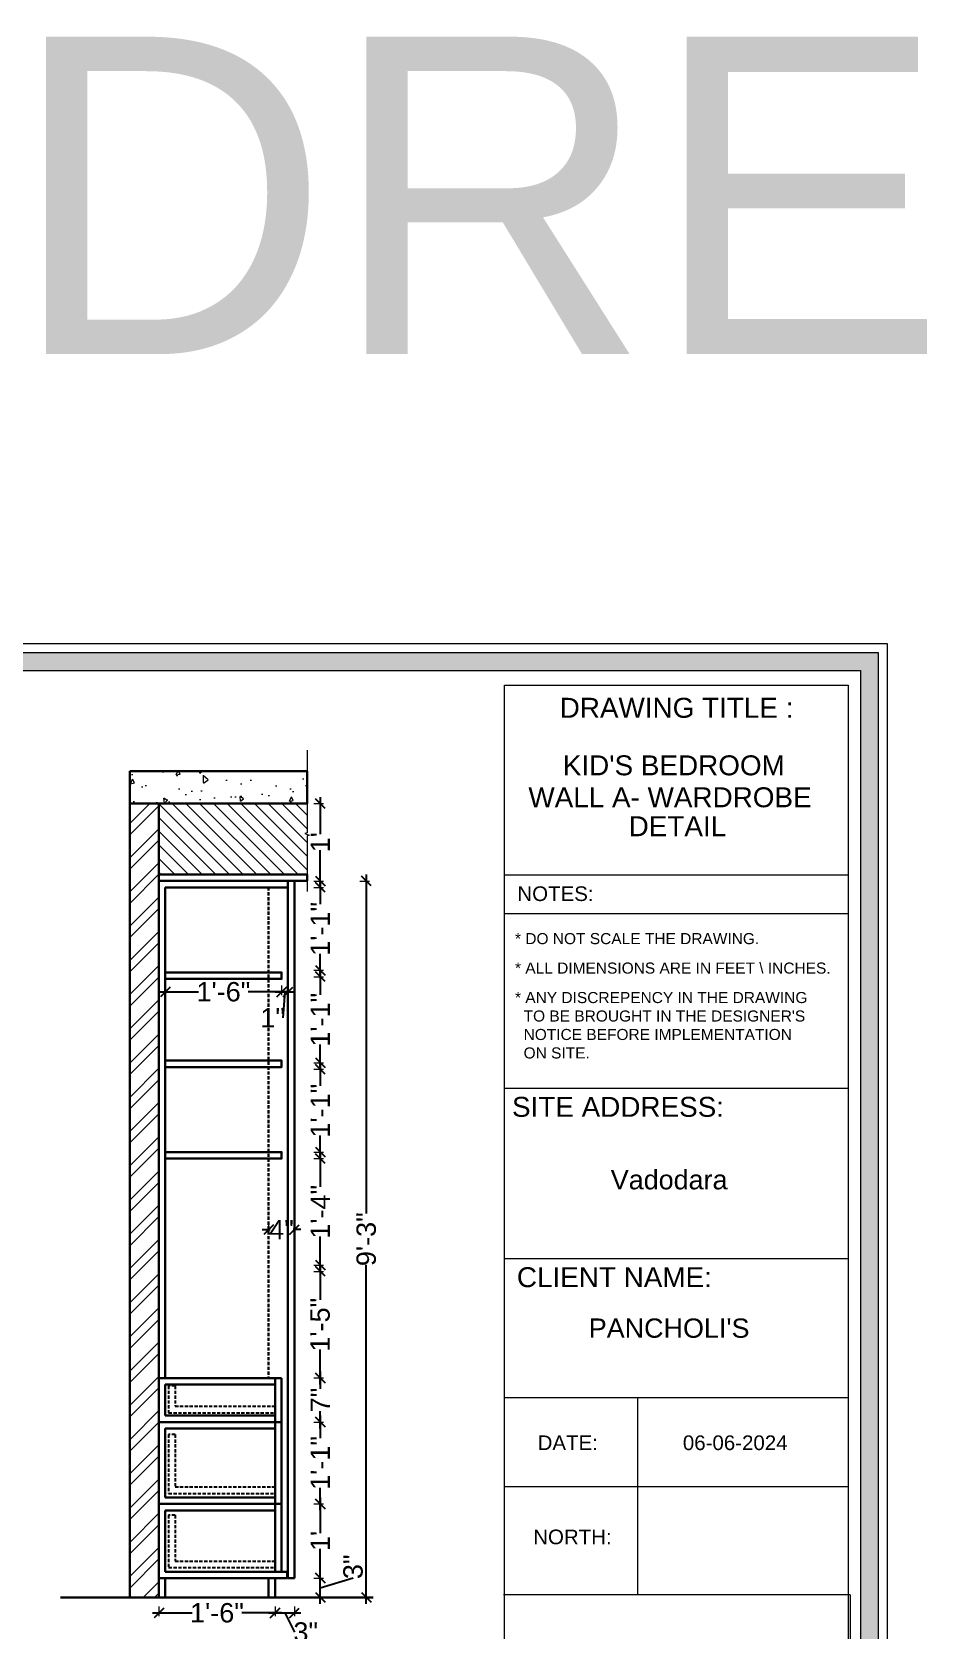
# Model space of a CAD drawing. Header units: millimetres. Extents: x 56222 to 3066687, y -650199 to -121287.
# Drawn here: x 136910.2 to 137051.3, y -182873.9 to -182626.3 of the extents above; entities that cross this region are included whole.
import ezdxf
from ezdxf.enums import TextEntityAlignment as Align

# ---------------------------------------------------------------- set-up
doc = ezdxf.new("R2010")
doc.units = ezdxf.units.MM
doc.header["$MEASUREMENT"] = 0
doc.header["$PDMODE"] = 35
for name, pattern in [('00-Floor Plan$0$DASHED', [0.75, 0.5, -0.25]), ('DASHED', [0.75, 0.5, -0.25]), ('DASHED2', [0.375, 0.25, -0.125]), ('DASHEDX2', [1.5, 1, -0.5])]:
    doc.linetypes.add(name, pattern=pattern)
doc.layers.get('Defpoints').update_dxf_attribs({"color": 220})
doc.layers.add('AR HATCH-7', color=7, linetype='Continuous')
for name, color, linetype, lineweight in [('Dimension', 10, 'DASHEDX2', 20), ('FURNITURE', 32, 'Continuous', 9), ('furniture dimensions', 1, 'DASHED', 0), ('GROUND FLOOR', 7, 'Continuous', 9), ('GROUND FLOOR  ( HATCH )', 251, 'Continuous', 9), ('NAME PLATE', 7, 'Continuous', 25), ('SECTION ( SLAB PLine )', 104, 'Continuous', 30), ('wall', 7, 'Continuous', 30)]:
    doc.layers.add(name, color=color, linetype=linetype, lineweight=lineweight)
doc.styles.add('Arial', font='arial.ttf')
doc.styles.get("Standard").update_dxf_attribs({"font": 'arial.ttf', "height": 6})
doc.dimstyles.new('Archana', dxfattribs={"dimtxt": 3, "dimasz": 1.5, "dimexe": 0.5, "dimexo": 0.5, "dimgap": 0, "dimtad": 0, "dimzin": 0, "dimdsep": 46, "dimlunit": 4, "dimtxsty": 'Arial', "dimblk": 'OBLIQUE', "dimcen": 0, "dimdle": 1, "dimclrd": 1, "dimclre": 1, "dimclrt": 5, "dimadec": 0, "dimazin": 0, "dimtfac": 1, "dimtofl": 0, "dimtmove": 1, "dimatfit": 3, "dimfxl": 1, "dimfxlon": 1, "dimtolj": 1, "dimtzin": 0, "dimlwd": 25, "dimlwe": -1, "dimarcsym": 0})

# ---------------------------------------------------------------- blocks, each defined once
blk = doc.blocks.new('_Oblique')
at = {"layer": 'wall', "color": 0, "lineweight": -2}
blk.add_line((-0.5, -0.5), (0.5, 0.5), dxfattribs=at)
blk = doc.blocks.new('*D732')
at = {"layer": 'Defpoints', "color": 0, "lineweight": 30, "transparency": 16777216}
for p in [(136930.85, -182772.69), (136948.85, -182772.69), (136948.85, -182775.03)]:
    blk.add_point(p, dxfattribs=at)
at = {"layer": 'GROUND FLOOR', "color": 1, "transparency": 16777216}
for p, q in [((136930.85, -182774.03), (136930.85, -182775.53)), ((136948.85, -182774.03), (136948.85, -182775.53))]:
    blk.add_line(p, q, dxfattribs=at)
at = {"layer": 'GROUND FLOOR', "color": 1, "lineweight": 25, "transparency": 16777216}
for p, q in [((136929.85, -182775.03), (136936, -182775.03)), ((136949.85, -182775.03), (136943.7, -182775.03))]:
    blk.add_line(p, q, dxfattribs=at)
at = {"layer": 'GROUND FLOOR', "color": 1, "lineweight": 25, "transparency": 16777216, "xscale": 1.5, "yscale": 1.5, "zscale": 1.5, "rotation": 180}
blk.add_blockref('_Oblique', (136930.85, -182775.03), dxfattribs=at)
at = {"layer": 'GROUND FLOOR', "color": 1, "lineweight": 25, "transparency": 16777216, "xscale": 1.5, "yscale": 1.5, "zscale": 1.5}
blk.add_blockref('_Oblique', (136948.85, -182775.03), dxfattribs=at)
at = {"layer": 'GROUND FLOOR', "color": 5, "lineweight": 30, "transparency": 16777216, "insert": (136939.85, -182775.03), "char_height": 3, "attachment_point": 5, "style": 'Arial'}
blk.add_mtext('\\A1;1\'-6"', dxfattribs=at)
blk = doc.blocks.new('*D733')
at = {"layer": 'Defpoints', "color": 0, "lineweight": 30, "transparency": 16777216}
for p in [(136948.85, -182772.69), (136949.85, -182772.69), (136949.85, -182775.03)]:
    blk.add_point(p, dxfattribs=at)
at = {"layer": 'GROUND FLOOR', "color": 1, "transparency": 16777216}
for p, q in [((136948.85, -182774.03), (136948.85, -182775.53)), ((136949.85, -182774.03), (136949.85, -182775.53))]:
    blk.add_line(p, q, dxfattribs=at)
at = {"layer": 'GROUND FLOOR', "color": 1, "lineweight": 25, "transparency": 16777216}
for p, q in [((136947.85, -182775.03), (136950.85, -182775.03)), ((136949.35, -182775.03), (136949.06, -182779.04))]:
    blk.add_line(p, q, dxfattribs=at)
at = {"layer": 'GROUND FLOOR', "color": 1, "lineweight": 25, "transparency": 16777216, "xscale": 1.5, "yscale": 1.5, "zscale": 1.5, "rotation": 180}
blk.add_blockref('_Oblique', (136948.85, -182775.03), dxfattribs=at)
at = {"layer": 'GROUND FLOOR', "color": 1, "lineweight": 25, "transparency": 16777216, "xscale": 1.5, "yscale": 1.5, "zscale": 1.5}
blk.add_blockref('_Oblique', (136949.85, -182775.03), dxfattribs=at)
at = {"layer": 'GROUND FLOOR', "color": 5, "lineweight": 30, "transparency": 16777216, "insert": (136947.48, -182779.04), "char_height": 3, "attachment_point": 5, "style": 'Arial'}
blk.add_mtext('\\A1;1"', dxfattribs=at)
blk = doc.blocks.new('*D734')
at = {"layer": 'Defpoints', "color": 0, "lineweight": 30, "transparency": 16777216}
for p in [(136950.85, -182865.85), (136954.84, -182865.85), (136950.89, -182868.85)]:
    blk.add_point(p, dxfattribs=at)
at = {"layer": 'GROUND FLOOR', "color": 1, "transparency": 16777216}
for p, q in [((136953.84, -182865.85), (136955.34, -182865.85)), ((136953.84, -182868.85), (136955.34, -182868.85))]:
    blk.add_line(p, q, dxfattribs=at)
at = {"layer": 'GROUND FLOOR', "color": 1, "lineweight": 25, "transparency": 16777216}
for p, q in [((136954.84, -182869.85), (136954.84, -182864.85)), ((136954.84, -182867.35), (136959.94, -182865.83))]:
    blk.add_line(p, q, dxfattribs=at)
at = {"layer": 'GROUND FLOOR', "color": 1, "lineweight": 25, "transparency": 16777216, "xscale": 1.5, "yscale": 1.5, "zscale": 1.5}
for p, rotation in [((136954.84, -182865.85), 90), ((136954.84, -182868.85), 270)]:
    blk.add_blockref('_Oblique', p, dxfattribs=dict(at, rotation=rotation))
at = {"layer": 'GROUND FLOOR', "color": 5, "lineweight": 30, "transparency": 16777216, "insert": (136959.94, -182864.1), "char_height": 3, "attachment_point": 5, "rotation": 90, "style": 'Arial'}
blk.add_mtext('\\A1;3"', dxfattribs=at)
blk = doc.blocks.new('*D735')
at = {"layer": 'Defpoints', "color": 0, "lineweight": 30, "transparency": 16777216}
for p in [(136950.85, -182865.85), (136947.85, -182868.85), (136950.85, -182871.24)]:
    blk.add_point(p, dxfattribs=at)
at = {"layer": 'GROUND FLOOR', "color": 1, "transparency": 16777216}
for p, q in [((136947.85, -182870.24), (136947.85, -182871.74)), ((136950.85, -182870.24), (136950.85, -182871.74))]:
    blk.add_line(p, q, dxfattribs=at)
at = {"layer": 'GROUND FLOOR', "color": 1, "lineweight": 25, "transparency": 16777216}
for p, q in [((136946.85, -182871.24), (136951.85, -182871.24)), ((136949.35, -182871.24), (136950.88, -182874.22))]:
    blk.add_line(p, q, dxfattribs=at)
at = {"layer": 'GROUND FLOOR', "color": 1, "lineweight": 25, "transparency": 16777216, "xscale": 1.5, "yscale": 1.5, "zscale": 1.5, "rotation": 180}
blk.add_blockref('_Oblique', (136947.85, -182871.24), dxfattribs=at)
at = {"layer": 'GROUND FLOOR', "color": 1, "lineweight": 25, "transparency": 16777216, "xscale": 1.5, "yscale": 1.5, "zscale": 1.5}
blk.add_blockref('_Oblique', (136950.85, -182871.24), dxfattribs=at)
at = {"layer": 'GROUND FLOOR', "color": 5, "lineweight": 30, "transparency": 16777216, "insert": (136952.6, -182874.22), "char_height": 3, "attachment_point": 5, "style": 'Arial'}
blk.add_mtext('\\A1;3"', dxfattribs=at)
blk = doc.blocks.new('*D727')
at = {"layer": 'Defpoints', "color": 0, "lineweight": 30, "transparency": 16777216}
for p in [(136929.85, -182868.85), (136947.85, -182868.85), (136929.85, -182871.24)]:
    blk.add_point(p, dxfattribs=at)
at = {"layer": 'GROUND FLOOR', "color": 1, "transparency": 16777216}
for p, q in [((136929.85, -182870.24), (136929.85, -182871.74)), ((136947.85, -182870.24), (136947.85, -182871.74))]:
    blk.add_line(p, q, dxfattribs=at)
at = {"layer": 'GROUND FLOOR', "color": 1, "lineweight": 25, "transparency": 16777216}
for p, q in [((136928.85, -182871.24), (136935, -182871.24)), ((136948.85, -182871.24), (136942.7, -182871.24))]:
    blk.add_line(p, q, dxfattribs=at)
at = {"layer": 'GROUND FLOOR', "color": 1, "lineweight": 25, "transparency": 16777216, "xscale": 1.5, "yscale": 1.5, "zscale": 1.5, "rotation": 180}
blk.add_blockref('_Oblique', (136929.85, -182871.24), dxfattribs=at)
at = {"layer": 'GROUND FLOOR', "color": 1, "lineweight": 25, "transparency": 16777216, "xscale": 1.5, "yscale": 1.5, "zscale": 1.5}
blk.add_blockref('_Oblique', (136947.85, -182871.24), dxfattribs=at)
at = {"layer": 'GROUND FLOOR', "color": 5, "lineweight": 30, "transparency": 16777216, "insert": (136938.85, -182871.24), "char_height": 3, "attachment_point": 5, "style": 'Arial'}
blk.add_mtext('\\A1;1\'-6"', dxfattribs=at)
blk = doc.blocks.new('*D728')
at = {"layer": 'Defpoints', "color": 0, "lineweight": 30, "transparency": 16777216}
for p in [(136948.85, -182854.35), (136954.84, -182854.35), (136950.85, -182865.85)]:
    blk.add_point(p, dxfattribs=at)
at = {"layer": 'GROUND FLOOR', "color": 1, "lineweight": 25, "transparency": 16777216}
for p, q in [((136954.84, -182853.35), (136954.84, -182858.87)), ((136954.84, -182866.85), (136954.84, -182861.34))]:
    blk.add_line(p, q, dxfattribs=at)
at = {"layer": 'GROUND FLOOR', "color": 1, "transparency": 16777216}
for p, q in [((136953.84, -182854.35), (136955.34, -182854.35)), ((136953.84, -182865.85), (136955.34, -182865.85))]:
    blk.add_line(p, q, dxfattribs=at)
at = {"layer": 'GROUND FLOOR', "color": 1, "lineweight": 25, "transparency": 16777216, "xscale": 1.5, "yscale": 1.5, "zscale": 1.5}
for p, rotation in [((136954.84, -182854.35), 90), ((136954.84, -182865.85), 270)]:
    blk.add_blockref('_Oblique', p, dxfattribs=dict(at, rotation=rotation))
at = {"layer": 'GROUND FLOOR', "color": 5, "lineweight": 30, "transparency": 16777216, "insert": (136954.84, -182860.1), "char_height": 3, "attachment_point": 5, "rotation": 90, "style": 'Arial'}
blk.add_mtext("\\A1;1'", dxfattribs=at)
blk = doc.blocks.new('*D729')
at = {"layer": 'Defpoints', "color": 0, "lineweight": 30, "transparency": 16777216}
for p in [(136948.85, -182841.67), (136954.84, -182841.67), (136948.85, -182854.35)]:
    blk.add_point(p, dxfattribs=at)
at = {"layer": 'GROUND FLOOR', "color": 1, "lineweight": 25, "transparency": 16777216}
for p, q in [((136954.84, -182840.67), (136954.84, -182844.17)), ((136954.84, -182855.35), (136954.84, -182851.86))]:
    blk.add_line(p, q, dxfattribs=at)
at = {"layer": 'GROUND FLOOR', "color": 1, "transparency": 16777216}
for p, q in [((136953.84, -182841.67), (136955.34, -182841.67)), ((136953.84, -182854.35), (136955.34, -182854.35))]:
    blk.add_line(p, q, dxfattribs=at)
at = {"layer": 'GROUND FLOOR', "color": 1, "lineweight": 25, "transparency": 16777216, "xscale": 1.5, "yscale": 1.5, "zscale": 1.5}
for p, rotation in [((136954.84, -182841.67), 90), ((136954.84, -182854.35), 270)]:
    blk.add_blockref('_Oblique', p, dxfattribs=dict(at, rotation=rotation))
at = {"layer": 'GROUND FLOOR', "color": 5, "lineweight": 30, "transparency": 16777216, "insert": (136954.84, -182848.01), "char_height": 3, "attachment_point": 5, "rotation": 90, "style": 'Arial'}
blk.add_mtext('\\A1;1\'-1"', dxfattribs=at)
blk = doc.blocks.new('*D730')
at = {"layer": 'Defpoints', "color": 0, "lineweight": 30, "transparency": 16777216}
for p in [(136948.85, -182834.85), (136954.84, -182834.85), (136948.85, -182841.67)]:
    blk.add_point(p, dxfattribs=at)
at = {"layer": 'GROUND FLOOR', "color": 1, "lineweight": 25, "transparency": 16777216}
for p, q in [((136954.84, -182833.85), (136954.84, -182836.55)), ((136954.84, -182842.67), (136954.84, -182839.98))]:
    blk.add_line(p, q, dxfattribs=at)
at = {"layer": 'GROUND FLOOR', "color": 1, "transparency": 16777216}
for p, q in [((136953.84, -182834.85), (136955.34, -182834.85)), ((136953.84, -182841.67), (136955.34, -182841.67))]:
    blk.add_line(p, q, dxfattribs=at)
at = {"layer": 'GROUND FLOOR', "color": 1, "lineweight": 25, "transparency": 16777216, "xscale": 1.5, "yscale": 1.5, "zscale": 1.5}
for p, rotation in [((136954.84, -182834.85), 90), ((136954.84, -182841.67), 270)]:
    blk.add_blockref('_Oblique', p, dxfattribs=dict(at, rotation=rotation))
at = {"layer": 'GROUND FLOOR', "color": 5, "lineweight": 30, "transparency": 16777216, "insert": (136954.84, -182838.26), "char_height": 3, "attachment_point": 5, "rotation": 90, "style": 'Arial'}
blk.add_mtext('\\A1;7"', dxfattribs=at)
blk = doc.blocks.new('*D731')
at = {"layer": 'Defpoints', "color": 0, "lineweight": 30, "transparency": 16777216}
for p in [(136948.85, -182818.35), (136954.84, -182818.35), (136948.85, -182834.85)]:
    blk.add_point(p, dxfattribs=at)
at = {"layer": 'GROUND FLOOR', "color": 1, "transparency": 16777216}
for p, q in [((136953.84, -182818.35), (136955.34, -182818.35)), ((136953.84, -182834.85), (136955.34, -182834.85))]:
    blk.add_line(p, q, dxfattribs=at)
at = {"layer": 'GROUND FLOOR', "color": 1, "lineweight": 25, "transparency": 16777216}
for p, q in [((136954.84, -182817.35), (136954.84, -182822.76)), ((136954.84, -182835.85), (136954.84, -182830.45))]:
    blk.add_line(p, q, dxfattribs=at)
at = {"layer": 'GROUND FLOOR', "color": 1, "lineweight": 25, "transparency": 16777216, "xscale": 1.5, "yscale": 1.5, "zscale": 1.5}
for p, rotation in [((136954.84, -182818.35), 90), ((136954.84, -182834.85), 270)]:
    blk.add_blockref('_Oblique', p, dxfattribs=dict(at, rotation=rotation))
at = {"layer": 'GROUND FLOOR', "color": 5, "lineweight": 30, "transparency": 16777216, "insert": (136954.84, -182826.6), "char_height": 3, "attachment_point": 5, "rotation": 90, "style": 'Arial'}
blk.add_mtext('\\A1;1\'-5"', dxfattribs=at)
blk = doc.blocks.new('*D722')
at = {"layer": 'Defpoints', "color": 0, "lineweight": 30, "transparency": 16777216}
for p in [(136948.85, -182800.85), (136954.84, -182800.85), (136948.85, -182817.35)]:
    blk.add_point(p, dxfattribs=at)
at = {"layer": 'GROUND FLOOR', "color": 1, "transparency": 16777216}
for p, q in [((136953.84, -182800.85), (136955.34, -182800.85)), ((136953.84, -182817.35), (136955.34, -182817.35))]:
    blk.add_line(p, q, dxfattribs=at)
at = {"layer": 'GROUND FLOOR', "color": 1, "lineweight": 25, "transparency": 16777216}
for p, q in [((136954.84, -182799.85), (136954.84, -182805.26)), ((136954.84, -182818.35), (136954.84, -182812.95))]:
    blk.add_line(p, q, dxfattribs=at)
at = {"layer": 'GROUND FLOOR', "color": 1, "lineweight": 25, "transparency": 16777216, "xscale": 1.5, "yscale": 1.5, "zscale": 1.5}
for p, rotation in [((136954.84, -182800.85), 90), ((136954.84, -182817.35), 270)]:
    blk.add_blockref('_Oblique', p, dxfattribs=dict(at, rotation=rotation))
at = {"layer": 'GROUND FLOOR', "color": 5, "lineweight": 30, "transparency": 16777216, "insert": (136954.84, -182809.1), "char_height": 3, "attachment_point": 5, "rotation": 90, "style": 'Arial'}
blk.add_mtext('\\A1;1\'-4"', dxfattribs=at)
blk = doc.blocks.new('*D723')
at = {"layer": 'Defpoints', "color": 0, "lineweight": 30, "transparency": 16777216}
for p in [(136948.85, -182787.02), (136954.84, -182787.02), (136948.85, -182799.85)]:
    blk.add_point(p, dxfattribs=at)
at = {"layer": 'GROUND FLOOR', "color": 1, "lineweight": 25, "transparency": 16777216}
for p, q in [((136954.84, -182786.02), (136954.84, -182789.59)), ((136954.84, -182800.85), (136954.84, -182797.28))]:
    blk.add_line(p, q, dxfattribs=at)
at = {"layer": 'GROUND FLOOR', "color": 1, "transparency": 16777216}
for p, q in [((136953.84, -182787.02), (136955.34, -182787.02)), ((136953.84, -182799.85), (136955.34, -182799.85))]:
    blk.add_line(p, q, dxfattribs=at)
at = {"layer": 'GROUND FLOOR', "color": 1, "lineweight": 25, "transparency": 16777216, "xscale": 1.5, "yscale": 1.5, "zscale": 1.5}
for p, rotation in [((136954.84, -182787.02), 90), ((136954.84, -182799.85), 270)]:
    blk.add_blockref('_Oblique', p, dxfattribs=dict(at, rotation=rotation))
at = {"layer": 'GROUND FLOOR', "color": 5, "lineweight": 30, "transparency": 16777216, "insert": (136954.84, -182793.44), "char_height": 3, "attachment_point": 5, "rotation": 90, "style": 'Arial'}
blk.add_mtext('\\A1;1\'-1"', dxfattribs=at)
blk = doc.blocks.new('*D724')
at = {"layer": 'Defpoints', "color": 0, "lineweight": 30, "transparency": 16777216}
for p in [(136948.85, -182772.69), (136954.84, -182772.69), (136948.85, -182786.02)]:
    blk.add_point(p, dxfattribs=at)
at = {"layer": 'GROUND FLOOR', "color": 1, "lineweight": 25, "transparency": 16777216}
for p, q in [((136954.84, -182771.69), (136954.84, -182775.51)), ((136954.84, -182787.02), (136954.84, -182783.2))]:
    blk.add_line(p, q, dxfattribs=at)
at = {"layer": 'GROUND FLOOR', "color": 1, "transparency": 16777216}
for p, q in [((136953.84, -182772.69), (136955.34, -182772.69)), ((136953.84, -182786.02), (136955.34, -182786.02))]:
    blk.add_line(p, q, dxfattribs=at)
at = {"layer": 'GROUND FLOOR', "color": 1, "lineweight": 25, "transparency": 16777216, "xscale": 1.5, "yscale": 1.5, "zscale": 1.5}
for p, rotation in [((136954.84, -182772.69), 90), ((136954.84, -182786.02), 270)]:
    blk.add_blockref('_Oblique', p, dxfattribs=dict(at, rotation=rotation))
at = {"layer": 'GROUND FLOOR', "color": 5, "lineweight": 30, "transparency": 16777216, "insert": (136954.84, -182779.35), "char_height": 3, "attachment_point": 5, "rotation": 90, "style": 'Arial'}
blk.add_mtext('\\A1;1\'-1"', dxfattribs=at)
blk = doc.blocks.new('*D725')
at = {"layer": 'Defpoints', "color": 0, "lineweight": 30, "transparency": 16777216}
for p in [(136948.85, -182758.86), (136954.84, -182758.86), (136948.85, -182771.69)]:
    blk.add_point(p, dxfattribs=at)
at = {"layer": 'GROUND FLOOR', "color": 1, "transparency": 16777216}
for p, q in [((136953.84, -182758.86), (136955.34, -182758.86)), ((136953.84, -182771.69), (136955.34, -182771.69))]:
    blk.add_line(p, q, dxfattribs=at)
at = {"layer": 'GROUND FLOOR', "color": 1, "lineweight": 25, "transparency": 16777216}
for p, q in [((136954.84, -182757.86), (136954.84, -182761.43)), ((136954.84, -182772.69), (136954.84, -182769.12))]:
    blk.add_line(p, q, dxfattribs=at)
at = {"layer": 'GROUND FLOOR', "color": 1, "lineweight": 25, "transparency": 16777216, "xscale": 1.5, "yscale": 1.5, "zscale": 1.5}
for p, rotation in [((136954.84, -182758.86), 90), ((136954.84, -182771.69), 270)]:
    blk.add_blockref('_Oblique', p, dxfattribs=dict(at, rotation=rotation))
at = {"layer": 'GROUND FLOOR', "color": 5, "lineweight": 30, "transparency": 16777216, "insert": (136954.84, -182765.27), "char_height": 3, "attachment_point": 5, "rotation": 90, "style": 'Arial'}
blk.add_mtext('\\A1;1\'-1"', dxfattribs=at)
blk = doc.blocks.new('*D726')
at = {"layer": 'Defpoints', "color": 0, "lineweight": 30, "transparency": 16777216}
for p in [(136950.85, -182745.86), (136954.84, -182745.86), (136950.85, -182757.86)]:
    blk.add_point(p, dxfattribs=at)
at = {"layer": 'GROUND FLOOR', "color": 1, "transparency": 16777216}
for p, q in [((136953.84, -182745.86), (136955.34, -182745.86)), ((136953.84, -182757.86), (136955.34, -182757.86))]:
    blk.add_line(p, q, dxfattribs=at)
at = {"layer": 'GROUND FLOOR', "color": 1, "lineweight": 25, "transparency": 16777216}
for p, q in [((136954.84, -182744.86), (136954.84, -182750.62)), ((136954.84, -182758.86), (136954.84, -182753.09))]:
    blk.add_line(p, q, dxfattribs=at)
at = {"layer": 'GROUND FLOOR', "color": 1, "lineweight": 25, "transparency": 16777216, "xscale": 1.5, "yscale": 1.5, "zscale": 1.5}
for p, rotation in [((136954.84, -182745.86), 90), ((136954.84, -182757.86), 270)]:
    blk.add_blockref('_Oblique', p, dxfattribs=dict(at, rotation=rotation))
at = {"layer": 'GROUND FLOOR', "color": 5, "lineweight": 30, "transparency": 16777216, "insert": (136954.84, -182751.86), "char_height": 3, "attachment_point": 5, "rotation": 90, "style": 'Arial'}
blk.add_mtext("\\A1;1'", dxfattribs=at)
blk = doc.blocks.new('*D720')
at = {"layer": 'Defpoints', "color": 0, "lineweight": 30, "transparency": 16777216}
for p in [(136950.85, -182757.86), (136950.85, -182868.85), (136961.98, -182868.85)]:
    blk.add_point(p, dxfattribs=at)
at = {"layer": 'GROUND FLOOR', "color": 1, "lineweight": 25, "transparency": 16777216}
for p, q in [((136961.98, -182756.86), (136961.98, -182809.37)), ((136961.98, -182869.85), (136961.98, -182817.34))]:
    blk.add_line(p, q, dxfattribs=at)
at = {"layer": 'GROUND FLOOR', "color": 1, "transparency": 16777216}
for p, q in [((136960.98, -182757.86), (136962.48, -182757.86)), ((136960.98, -182868.85), (136962.48, -182868.85))]:
    blk.add_line(p, q, dxfattribs=at)
at = {"layer": 'GROUND FLOOR', "color": 1, "lineweight": 25, "transparency": 16777216, "xscale": 1.5, "yscale": 1.5, "zscale": 1.5}
for p, rotation in [((136961.98, -182757.86), 90), ((136961.98, -182868.85), 270)]:
    blk.add_blockref('_Oblique', p, dxfattribs=dict(at, rotation=rotation))
at = {"layer": 'GROUND FLOOR', "color": 5, "lineweight": 30, "transparency": 16777216, "insert": (136961.98, -182813.35), "char_height": 3, "attachment_point": 5, "rotation": 90, "style": 'Arial'}
blk.add_mtext('\\A1;9\'-3"', dxfattribs=at)
blk = doc.blocks.new('*D721')
at = {"layer": 'Defpoints', "color": 0, "lineweight": 30, "transparency": 16777216}
for p in [(136950.85, -182865.85), (136929.85, -182868.85), (136950.85, -182878.02)]:
    blk.add_point(p, dxfattribs=at)
at = {"layer": 'GROUND FLOOR', "color": 1, "lineweight": 25, "transparency": 16777216}
for p, q in [((136928.85, -182878.02), (136936.5, -182878.02)), ((136951.85, -182878.02), (136944.2, -182878.02))]:
    blk.add_line(p, q, dxfattribs=at)
at = {"layer": 'GROUND FLOOR', "color": 1, "transparency": 16777216}
for p, q in [((136929.85, -182877.02), (136929.85, -182878.52)), ((136950.85, -182877.02), (136950.85, -182878.52))]:
    blk.add_line(p, q, dxfattribs=at)
at = {"layer": 'GROUND FLOOR', "color": 1, "lineweight": 25, "transparency": 16777216, "xscale": 1.5, "yscale": 1.5, "zscale": 1.5, "rotation": 180}
blk.add_blockref('_Oblique', (136929.85, -182878.02), dxfattribs=at)
at = {"layer": 'GROUND FLOOR', "color": 1, "lineweight": 25, "transparency": 16777216, "xscale": 1.5, "yscale": 1.5, "zscale": 1.5}
blk.add_blockref('_Oblique', (136950.85, -182878.02), dxfattribs=at)
at = {"layer": 'GROUND FLOOR', "color": 5, "lineweight": 30, "transparency": 16777216, "insert": (136940.35, -182878.02), "char_height": 3, "attachment_point": 5, "style": 'Arial'}
blk.add_mtext('\\A1;1\'-9"', dxfattribs=at)
blk = doc.blocks.new('*D881')
at = {"layer": 'Defpoints', "color": 0, "lineweight": 30, "transparency": 16777216}
for p in [(136946.85, -182808.53), (136950.85, -182808.53), (136950.85, -182811.85)]:
    blk.add_point(p, dxfattribs=at)
at = {"layer": 'FURNITURE', "color": 1, "transparency": 16777216}
for p, q in [((136946.85, -182810.85), (136946.85, -182812.35)), ((136950.85, -182810.85), (136950.85, -182812.35))]:
    blk.add_line(p, q, dxfattribs=at)
at = {"layer": 'FURNITURE', "color": 1, "lineweight": 25, "transparency": 16777216}
for p, q in [((136945.85, -182811.85), (136947.07, -182811.85)), ((136951.85, -182811.85), (136950.63, -182811.85))]:
    blk.add_line(p, q, dxfattribs=at)
at = {"layer": 'FURNITURE', "color": 1, "lineweight": 25, "transparency": 16777216, "xscale": 1.5, "yscale": 1.5, "zscale": 1.5, "rotation": 180}
blk.add_blockref('_Oblique', (136946.85, -182811.85), dxfattribs=at)
at = {"layer": 'FURNITURE', "color": 1, "lineweight": 25, "transparency": 16777216, "xscale": 1.5, "yscale": 1.5, "zscale": 1.5}
blk.add_blockref('_Oblique', (136950.85, -182811.85), dxfattribs=at)
at = {"layer": 'FURNITURE', "color": 5, "lineweight": 30, "transparency": 16777216, "insert": (136948.85, -182811.85), "char_height": 3, "attachment_point": 5, "style": 'Arial'}
blk.add_mtext('\\A1;4"', dxfattribs=at)

msp = doc.modelspace()

# ---------------------------------------------------------------- hatches: boundary and pattern name
at = {"layer": 'AR HATCH-7', "lineweight": 15, "true_color": 0x939598}
h = msp.add_hatch(dxfattribs=at)
h.set_pattern_fill('AR-CONC', color=252, angle=45)
h.set_pattern_definition([(95, (19.735, 993.614), (5.51551999, 4.62807079), [0.75, -8.25]), (40, (19.735, 993.614), (-6.29992167, 4.3376815), [0.6, -6.6]), (145.4514445, (20.195, 993.9994), (-0.78440164, 8.96575221), [0.63740192, -7.01142112]), (91.1842, (18.321, 995.028), (8.71693388, 6.37613776), [1.125, -12.375]), (141.6356355, (19.047, 995.559), (-0.2790007, 13.4971167), [0.9561034, -10.5171376]), (36.184164, (18.321, 995.028), (-0.2790007, 13.4971167), [0.9, -9.9]), (66, (19.382, 995.3815), (7.06771572, 1.37382476), [0.75, -8.25]), (11, (19.382, 995.3815), (-3.40708593, 6.84808435), [0.6, -6.6]), (116.4514447, (19.971, 995.496), (3.66062975, 8.22190906), [0.6374019, -7.01142112]), (82.5, (19.7353, 993.6137), (-2.267931853, 2.439898176), [0, -6.52, 0, -6.7, 0, -6.625]), (52.5, (19.7353, 993.6137), (-0.92872942, 4.6490945), [0, -3.82, 0, -6.37, 0, -2.525]), (12.5, (18.1584, 992.037), (3.934181673, 3.615207618), [0, -2.5, 0, -7.8, 0, -10.35]), (2.5, (17.4513, 991.33), (3.41589983, 4.83159807), [0, -3.25, 0, -5.18, 0, -7.35])])
h.paths.add_polyline_path([(136952.807, -182740.855), (136925.35, -182740.855), (136925.35, -182745.855), (136952.807, -182745.855)])
h = msp.add_hatch(dxfattribs=at)
h.set_pattern_fill('ANSI32', color=252, scale=10)
h.set_pattern_definition([(45, (19.7353, 993.6137), (-2.65165043, 2.65165043), []), (45, (21.503, 993.6137), (-2.65165043, 2.65165043), [])])
h.paths.add_polyline_path([(136929.85, -182757.855), (136929.85, -182756.855), (136929.85, -182745.855), (136925.35, -182745.855), (136925.35, -182868.855), (136929.85, -182868.855)])
at = {"layer": 'Dimension', "linetype": 'Continuous', "true_color": 0xd39e00}
h = msp.add_hatch(color=42, dxfattribs=at)
h.paths.add_polyline_path([(136645.084, -182722.471), (136645.084, -183001.349), (137041.287, -183001.349), (137041.287, -182722.471)])
h.paths.add_polyline_path([(136647.865, -182725.252), (137038.507, -182725.252), (137038.507, -182998.568), (136647.865, -182998.568)], flags=16)
at = {"layer": 'GROUND FLOOR  ( HATCH )', "lineweight": 15}
h = msp.add_hatch(dxfattribs=at)
h.set_pattern_fill('ANSI31', color=6, scale=12, angle=90, style=0)
h.set_pattern_definition([(135, (-411.0126, -6.6633), (-1.060660172, -1.060660172), [])])
h.paths.add_polyline_path([(136952.463, -182750.499), (136952.807, -182750.374), (136952.807, -182745.856), (136929.85, -182745.856), (136929.85, -182756.856), (136952.807, -182756.856), (136952.807, -182750.874), (136953.15, -182750.749)])

# ---------------------------------------------------------------- linework, layer by layer
at = {"layer": 'Dimension', "color": 42, "linetype": 'Continuous', "true_color": 0xd39e00}
for p, q in [((137036.624, -182756.958), (136983.386, -182756.958)), ((137036.624, -182762.955), (136983.386, -182762.955)), ((137036.624, -182790.013), (136983.386, -182790.013)), ((137036.624, -182816.401), (136983.386, -182816.401)), ((137036.624, -182837.903), (136983.386, -182837.903)), ((137003.984, -182837.903), (137003.984, -182868.467)), ((137036.624, -182851.738), (136983.386, -182851.738)), ((137036.947, -182868.467), (136983.221, -182868.467)), ((137036.947, -182868.467), (137036.947, -182917.128))]:
    msp.add_line(p, q, dxfattribs=at)
for points in [[(136643.694, -182721.081), (137042.678, -182721.081), (137042.678, -183002.739), (136643.694, -183002.739)], [(136645.084, -182722.471), (137041.287, -182722.471), (137041.287, -183001.349), (136645.084, -183001.349)], [(136647.865, -182725.252), (137038.507, -182725.252), (137038.507, -182998.568), (136647.865, -182998.568)]]:
    msp.add_lwpolyline(points, close=True, dxfattribs=at)
at = {"layer": 'Dimension', "color": 42, "linetype": 'ByBlock', "true_color": 0xd39e00}
msp.add_lwpolyline([(136983.386, -182996.28), (136983.386, -182727.541), (137036.624, -182727.541), (137036.624, -182996.28)], close=True, dxfattribs=at)
at = {"layer": 'FURNITURE', "lineweight": 30}
for p, q in [((136929.85, -182757.855), (136950.85, -182757.855)), ((136929.85, -182757.855), (136929.85, -182868.855)), ((136930.85, -182834.855), (136930.85, -182758.855)), ((136930.85, -182758.855), (136949.85, -182758.855)), ((136949.85, -182757.855), (136949.85, -182865.855)), ((136950.85, -182757.855), (136950.85, -182865.855)), ((136929.85, -182834.855), (136948.85, -182834.855)), ((136930.85, -182840.673), (136930.85, -182835.855)), ((136930.85, -182835.855), (136947.85, -182835.855)), ((136947.85, -182834.855), (136947.85, -182841.673)), ((136948.85, -182834.855), (136948.85, -182840.673)), ((136929.85, -182841.673), (136948.85, -182841.673)), ((136930.85, -182853.355), (136930.85, -182842.673)), ((136930.85, -182853.355), (136930.85, -182842.673)), ((136930.85, -182842.673), (136947.85, -182842.673)), ((136947.85, -182841.673), (136947.85, -182854.355)), ((136948.85, -182841.673), (136948.85, -182853.355)), ((136929.85, -182854.355), (136948.85, -182854.355)), ((136930.85, -182864.855), (136930.85, -182855.355)), ((136930.85, -182864.855), (136930.85, -182855.355)), ((136930.85, -182864.855), (136930.85, -182855.355)), ((136930.85, -182855.355), (136947.85, -182855.355)), ((136947.85, -182854.355), (136947.85, -182864.855)), ((136948.85, -182854.355), (136948.85, -182864.855)), ((136930.85, -182868.855), (136930.85, -182865.855)), ((136946.85, -182865.855), (136946.85, -182868.855)), ((136947.85, -182865.855), (136947.85, -182868.855)), ((136949.85, -182865.855), (136950.85, -182865.855))]:
    msp.add_line(p, q, dxfattribs=at)
at = {"layer": 'FURNITURE', "linetype": 'DASHED2', "lineweight": 25, "ltscale": 2}
for p, q in [((136931.368, -182836.069), (136931.368, -182840.23)), ((136932.368, -182836.069), (136931.368, -182836.069)), ((136932.368, -182836.069), (136932.368, -182839.23)), ((136931.368, -182840.23), (136947.85, -182840.23)), ((136932.368, -182839.23), (136947.85, -182839.23)), ((136931.368, -182843.625), (136931.368, -182852.73)), ((136932.368, -182843.625), (136931.368, -182843.625)), ((136932.368, -182843.625), (136932.368, -182851.73)), ((136931.368, -182852.73), (136947.85, -182852.73)), ((136932.368, -182851.73), (136947.85, -182851.73)), ((136931.368, -182856.125), (136931.368, -182864.23)), ((136932.368, -182856.125), (136931.368, -182856.125)), ((136932.368, -182856.125), (136932.368, -182863.23)), ((136932.368, -182863.23), (136947.85, -182863.23)), ((136931.368, -182864.23), (136947.85, -182864.23))]:
    msp.add_line(p, q, dxfattribs=at)
at = {"layer": 'FURNITURE', "lineweight": 30}
for points in [[(136930.85, -182772.022), (136948.85, -182772.022), (136948.85, -182773.022), (136930.85, -182773.022)], [(136930.85, -182785.688), (136948.85, -182785.688), (136948.85, -182786.688), (136930.85, -182786.688)], [(136930.85, -182799.855), (136948.85, -182799.855), (136948.85, -182800.855), (136930.85, -182800.855)], [(136948.85, -182840.673), (136948.85, -182840.673), (136948.85, -182841.673), (136929.85, -182841.673)], [(136930.85, -182840.673), (136947.85, -182840.673)], [(136948.85, -182853.355), (136948.85, -182853.355), (136948.85, -182854.355), (136929.85, -182854.355)], [(136930.85, -182853.355), (136947.85, -182853.355)], [(136948.85, -182864.855), (136949.718, -182864.855), (136949.718, -182865.855), (136929.85, -182865.855)], [(136930.85, -182864.855), (136949.647, -182864.855)]]:
    msp.add_lwpolyline(points, dxfattribs=at)
at = {"layer": 'GROUND FLOOR', "lineweight": 30}
for p, q in [((136925.35, -182868.855), (136925.35, -182745.855)), ((136929.85, -182868.855), (136929.85, -182745.855)), ((136963.05, -182868.855), (136914.634, -182868.855))]:
    msp.add_line(p, q, dxfattribs=at)
at = {"layer": 'GROUND FLOOR', "color": 3, "linetype": '00-Floor Plan$0$DASHED', "lineweight": 30}
msp.add_line((136946.85, -182758.855), (136946.85, -182834.855), dxfattribs=at)
at = {"layer": 'GROUND FLOOR', "linetype": 'Continuous', "lineweight": 15}
msp.add_lwpolyline([(136952.807, -182737.58), (136952.807, -182750.374), (136952.463, -182750.499), (136953.15, -182750.749), (136952.807, -182750.874), (136952.807, -182759.464)], dxfattribs=at)
at = {"layer": 'SECTION ( SLAB PLine )', "color": 1}
msp.add_lwpolyline([(136925.35, -182740.855), (136952.807, -182740.855), (136952.807, -182745.855), (136925.35, -182745.855)], close=True, dxfattribs=at)
at = {"layer": 'SECTION ( SLAB PLine )', "color": 6}
msp.add_lwpolyline([(136929.85, -182756.855), (136952.807, -182756.855), (136952.807, -182757.855), (136929.85, -182757.855)], close=True, dxfattribs=at)

# ---------------------------------------------------------------- texts
at = {"layer": 'furniture dimensions', "lineweight": 0}
msp.add_text('KIDS DRESSING BEDROOM ', height=49.17075, dxfattribs=at).set_placement((136727.369, -182676.23))
at = {"layer": 'NAME PLATE', "style": 'Arial'}
for s, height, p in [('DRAWING TITLE : ', 3.08856, (137010.636, -182732.57)), ("KID'S BEDROOM", 3.08856, (137009.609, -182741.483)), ('WALL A- WARDROBE ', 3.08856, (137009.623, -182746.432)), ('DETAIL', 3.0886, (137010.171, -182750.919)), ('NOTES:', 2.2693, (136991.283, -182760.958)), ('SITE ADDRESS:', 3.08856, (137000.968, -182794.389)), ('Vadodara', 2.9857, (137008.888, -182805.628)), ('CLIENT NAME:', 3.08856, (137000.405, -182820.777)), ("PANCHOLI'S", 2.9857, (137008.888, -182828.618)), ('DATE:', 2.2693, (136993.187, -182846.017)), ('06-06-2024', 2.2693, (137019.121, -182846.017)), ('NORTH:', 2.2693, (136993.911, -182860.606))]:
    msp.add_text(s, height=height, dxfattribs=at).set_placement(p, align=Align.CENTER)
at = {"layer": 'NAME PLATE', "char_height": 1.71637, "width": 66.31221, "attachment_point": 1, "style": 'Arial'}
for s, insert in [('* DO NOT SCALE THE DRAWING.', (136985.012, -182765.925)), ('* ALL DIMENSIONS ARE IN FEET \\\\ INCHES.', (136985.012, -182770.489)), ("* ANY DISCREPENCY IN THE DRAWING \\P  TO BE BROUGHT IN THE DESIGNER'S\\P  NOTICE BEFORE IMPLEMENTATION \\P  ON SITE.", (136985.012, -182775.054))]:
    msp.add_mtext(s, dxfattribs=dict(at, insert=insert))

# ---------------------------------------------------------------- dimensions: what is measured, and where the dimension line sits
at = {"layer": 'FURNITURE', "lineweight": 30}
dim = msp.add_linear_dim(base=(136950.85, -182811.855), p1=(136946.85, -182808.526), p2=(136950.85, -182808.526), dimstyle='Archana', dxfattribs=at)
dim.commit()
dim.dimension.update_dxf_attribs({"geometry": '*D881', "text_midpoint": (136948.85, -182811.855)})
at = {"layer": 'GROUND FLOOR', "lineweight": 30}
for base, p1, p2, picture, middle in [((136954.837, -182745.855), (136950.85, -182757.855), (136950.85, -182745.855), '*D726', (136954.837, -182751.855)), ((136961.983, -182868.855), (136950.85, -182757.855), (136950.85, -182868.855), '*D720', (136961.983, -182813.355)), ((136954.837, -182758.855), (136948.85, -182771.688), (136948.85, -182758.855), '*D725', (136954.837, -182765.272)), ((136954.837, -182772.688), (136948.85, -182786.022), (136948.85, -182772.688), '*D724', (136954.837, -182779.355)), ((136954.837, -182787.022), (136948.85, -182799.855), (136948.85, -182787.022), '*D723', (136954.837, -182793.438)), ((136954.837, -182800.855), (136948.85, -182817.349), (136948.85, -182800.855), '*D722', (136954.837, -182809.102)), ((136954.837, -182818.349), (136948.85, -182834.855), (136948.85, -182818.349), '*D731', (136954.837, -182826.602)), ((136954.837, -182834.855), (136948.85, -182841.673), (136948.85, -182834.855), '*D730', (136954.837, -182838.264)), ((136954.837, -182841.673), (136948.85, -182854.355), (136948.85, -182841.673), '*D729', (136954.837, -182848.014)), ((136954.837128592, -182854.354720041), (136950.850215834, -182865.854720041), (136948.850215834, -182854.35472004), '*D728', (136954.837128592, -182860.104720041))]:
    dim = msp.add_linear_dim(base=base, p1=p1, p2=p2, angle=90, dimstyle='Archana', override={"dimdec": 0}, dxfattribs=at)
    dim.commit()
    dim.dimension.update_dxf_attribs({"geometry": picture, "text_midpoint": middle})
for base, p1, p2, picture, middle in [((136948.85, -182775.031), (136930.85, -182772.688), (136948.85, -182772.688), '*D732', (136939.85, -182775.031)), ((136950.85, -182878.017), (136929.85, -182868.855), (136950.85, -182865.855), '*D721', (136940.35, -182878.017)), ((136929.85, -182871.236), (136947.85, -182868.855), (136929.85, -182868.855), '*D727', (136938.85, -182871.236))]:
    dim = msp.add_linear_dim(base=base, p1=p1, p2=p2, dimstyle='Archana', dxfattribs=at)
    dim.commit()
    dim.dimension.update_dxf_attribs({"geometry": picture, "text_midpoint": middle})
for base, p1, p2, picture, middle in [((136949.85, -182775.031), (136948.85, -182772.688), (136949.85, -182772.688), '*D733', (136949.059, -182779.041)), ((136950.85, -182871.236), (136947.85, -182868.855), (136950.85, -182865.855), '*D735', (136950.88, -182874.225))]:
    dim = msp.add_linear_dim(base=base, p1=p1, p2=p2, dimstyle='Archana', dxfattribs=at)
    dim.commit()
    dim.dimension.update_dxf_attribs({"geometry": picture, "text_midpoint": middle, "dimtype": 160})
dim = msp.add_linear_dim(base=(136954.837, -182865.855), p1=(136950.886, -182868.855), p2=(136950.85, -182865.855), angle=90, dimstyle='Archana', dxfattribs=at)
dim.commit()
dim.dimension.update_dxf_attribs({"geometry": '*D734', "text_midpoint": (136959.935, -182865.825)})

doc.saveas('drawing.dxf')
